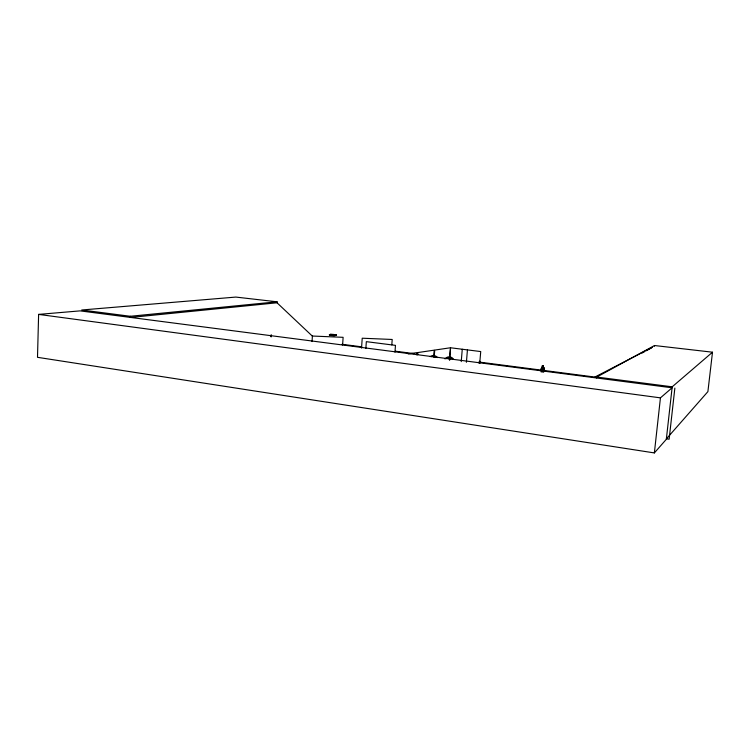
<?xml version="1.0" encoding="UTF-8"?>
<svg xmlns="http://www.w3.org/2000/svg" width="750" height="750" viewBox="0 0 750 750"><rect width="100%" height="100%" fill="white"/><g stroke="black" fill="none" stroke-linecap="round" stroke-linejoin="round"><path stroke-width="1.12" d="M654.366 452.925L660.441 397.856L672.084 387.797L80.081 310.875L38.616 314.4L37.5 357.319L654.366 452.925L666.328 439.294L672.197 386.822L712.5 352.2L654.497 345.525L596.784 377.053L596.681 378M277.022 302.784L277.078 301.809L130.275 316.275L130.228 317.494L277.022 302.784L312.581 336.328M271.088 336.759L271.209 334.828L271.153 336.769M312.047 341.569L312.394 336.038L343.116 337.322L342.6 345.009M361.537 348.066L362.222 338.212L392.203 339.469L391.809 344.897M365.859 348.384L366.337 341.653L395.466 345.366L394.969 352.172M416.775 354.853L416.944 352.641L408.131 353.934M417.366 354.806L417.534 352.603L434.184 350.156L433.641 357.056M434.184 356.962L434.738 350.072L450.487 347.756L449.484 360.066L450.591 347.775L480.731 351.562L479.719 363.375M449.259 359.644L449.887 357.309L449.7 359.625M450.056 359.709L450.319 357.375L449.812 357.309M461.241 361.613L462.262 349.247M466.406 362.288L467.438 349.894M479.137 363.328C478.697 360.413 480.684 360.591 479.653 363.403M540.862 370.744L542.353 365.738L543.356 365.587L543.159 371.972M540.919 370.753C539.878 365.991 546.797 366.441 543.703 371.747L543.787 367.481M541.256 372.131L542.166 367.744M541.809 371.259L542.072 368.456L543.009 368.316L542.653 372.047M543.516 371.719L544.003 369.366M543.975 371.709L543.731 369.403M654.412 346.247L654.497 345.525M674.859 388.116L669.131 439.219L666.422 438.816M712.5 352.2L707.897 391.631L666.375 438.872M542.616 370.65L543.413 368.25L542.456 370.228L541.781 368.522L542.194 370.725M335.916 334.809L336.506 335.194L335.616 335.466M336.506 335.053L331.322 335.269M334.228 335.053L334.631 334.969M334.622 334.978L333.562 334.969L334.228 334.884M642.263 352.931L644.288 351.816M646.312 350.709L651.375 347.916M594.844 377.062L652.369 347.306M594.919 377.072L543.816 370.444M334.041 335.691L336.459 335.419L334.519 334.838M331.725 335.259L331.444 335.231M330.262 334.744L329.353 335.006L329.944 335.25M543.169 367.594L543.853 367.491M542.353 365.738L543.356 365.587M330.281 334.387L329.353 334.791L331.35 335.391M335.616 335.316C324.919 335.522 331.05 333.075 336.506 335.212M330.272 334.406L330.994 334.369M330.262 334.753L334.519 334.931M330.975 334.509L331.809 334.5M334.041 335.691L331.312 335.494M331.809 334.519L333.656 334.631M333.656 334.481L334.537 334.725M331.444 335.466L329.934 335.25M277.078 301.809L235.838 297.075L81.712 309.994L130.275 316.275M596.784 377.053L672.197 386.822M342.009 344.278L361.725 346.837M395.363 351.197L413.916 353.606M416.241 353.906L418.556 354.206M480.028 362.175L541.491 370.144M38.616 314.4L660.441 397.856M334.303 334.781L335.916 334.959M362.034 347.522L361.575 347.531M445.059 358.969A5.531 5.184 72.2 0 1 453.328 358.894M446.616 358.678A4.622 4.331 72.2 0 1 452.756 359.466M430.256 356.663A5.531 5.138 73.8 0 1 437.541 357.609M431.663 356.766A4.612 4.284 73.9 0 1 435.966 357.319M542.456 366.094L542.391 366.769L543 366.675L543.056 366.009L542.456 366.094"/></g></svg>
